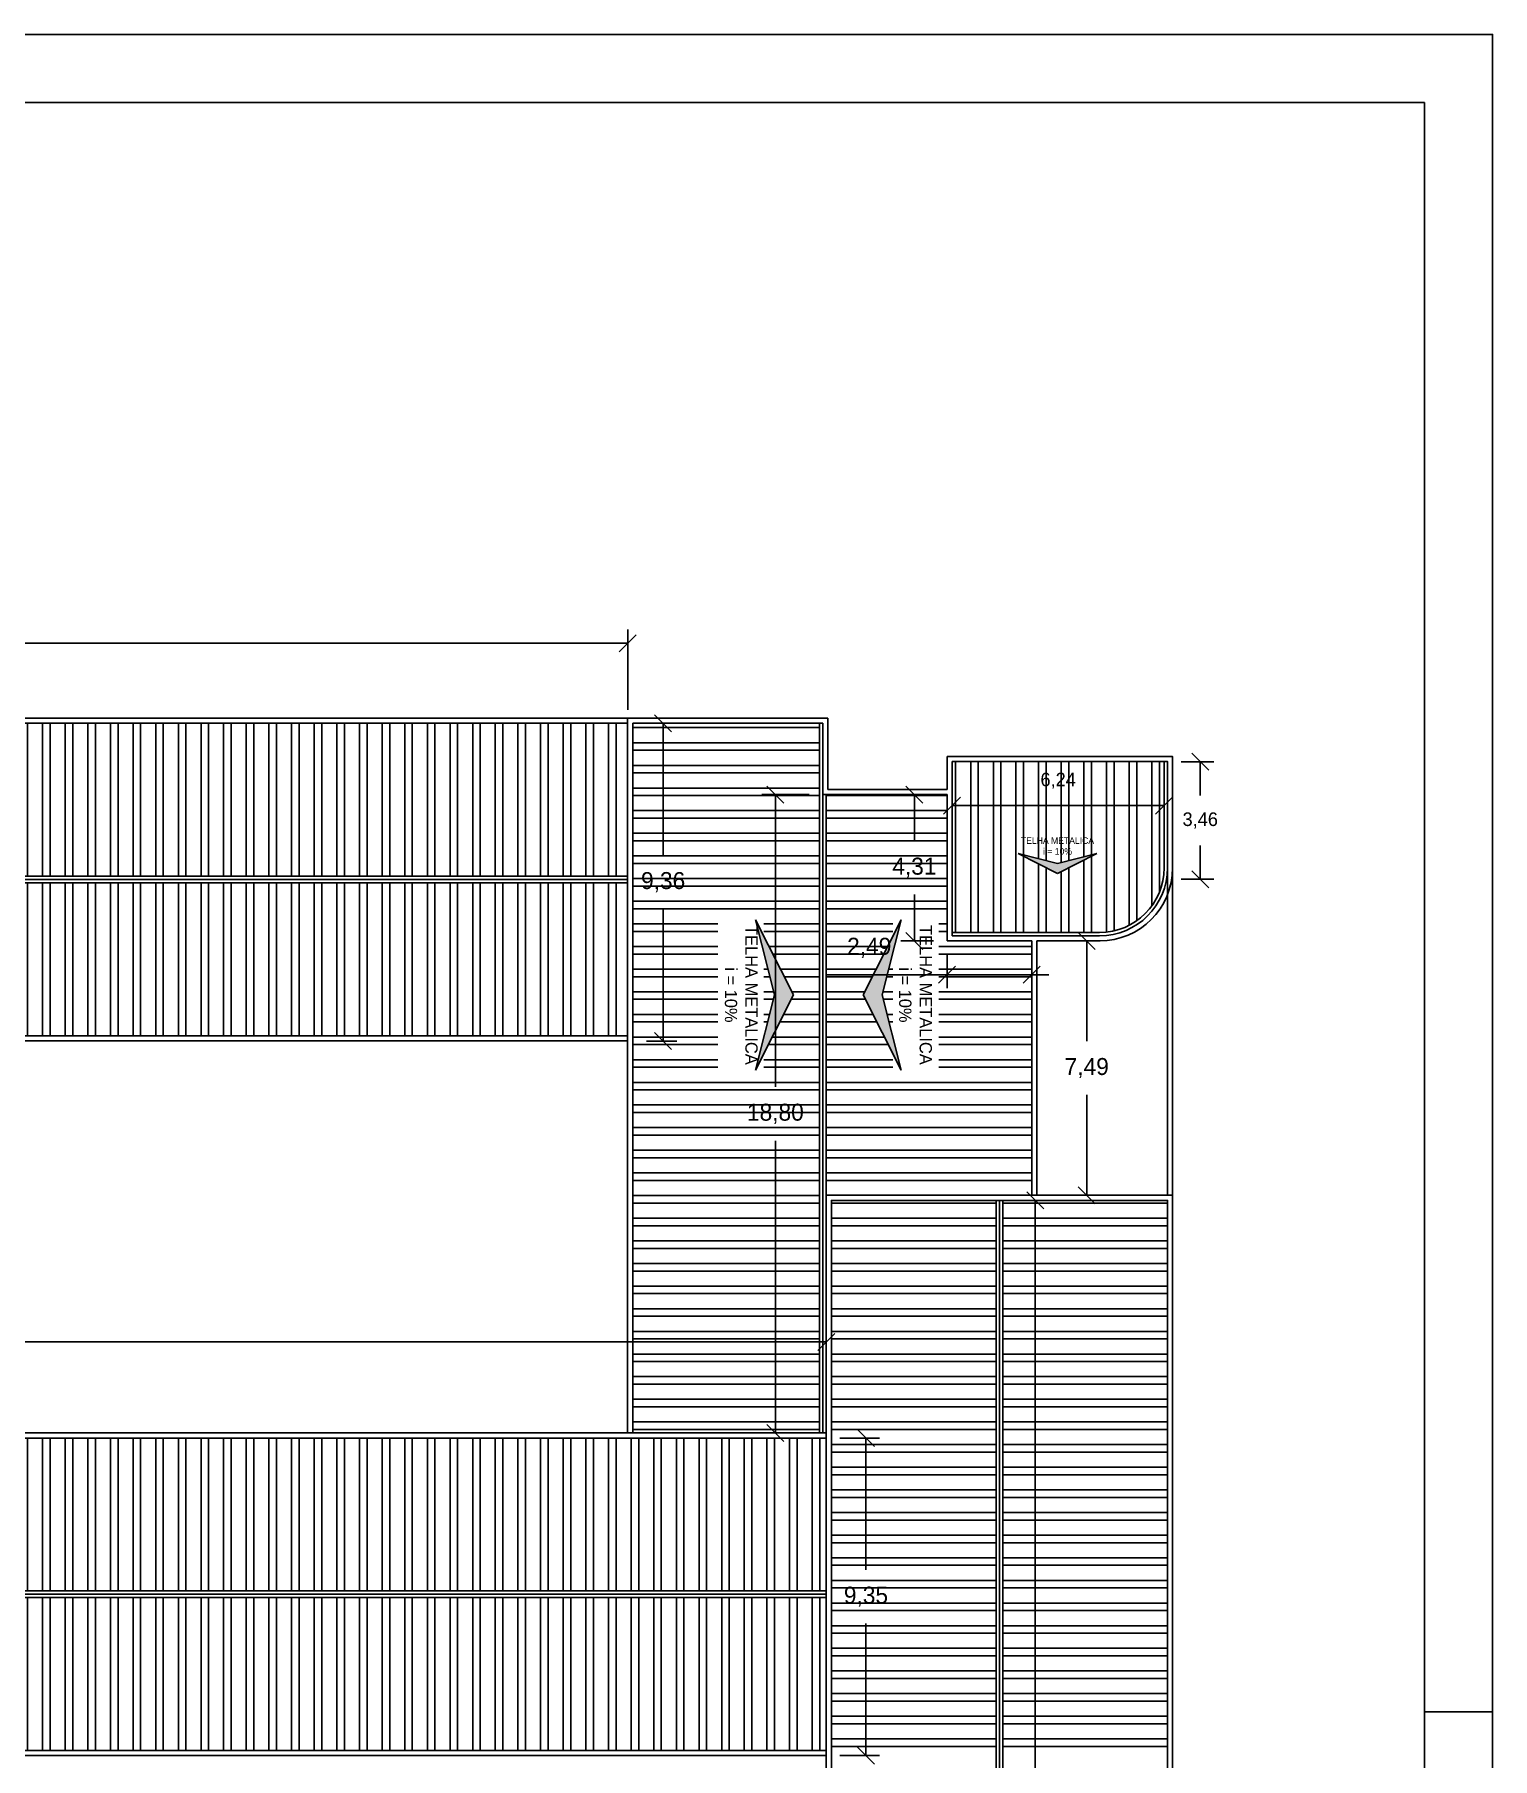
# Model space of a CAD drawing. Header units: inches. Extents: x 1211 to 1586, y 4594 to 4984.
# Drawn here: x 1500.54 to 1522.01, y 4761.88 to 4787.26 of the extents above; entities that cross this region are included whole.
import ezdxf

# ---------------------------------------------------------------- set-up
doc = ezdxf.new("R2010")
doc.units = ezdxf.units.IN
doc.header["$MEASUREMENT"] = 0
for name, color, linetype in [('0.4', 8, 'Continuous'), ('02', 2, 'Continuous'), ('1', 1, 'Continuous'), ('S2MARGF', 4, 'Continuous'), ('S2MARGG', 13, 'Continuous')]:
    doc.layers.add(name, color=color, linetype=linetype)
doc.dimstyles.new('cota 1-200', dxfattribs={"dimtxt": 0.25, "dimasz": 0.25, "dimexe": 0.2, "dimexo": 0.2, "dimgap": 0.25, "dimtad": 1, "dimtih": 1, "dimtoh": 1, "dimlfac": 2, "dimzin": 1, "dimtxsty": 'Standard', "dimblk": 'OBLIQUE', "dimcen": 0.5, "dimclrd": 8, "dimclre": 8, "dimclrt": 8, "dimazin": 0, "dimtfac": 1, "dimtmove": 0, "dimatfit": 1, "dimldrblk": 'OBLIQUE', "dimfxl": 1, "dimarcsym": 0})
doc.dimstyles.new('ISO-25 1 200', dxfattribs={"dimtxt": 0.2, "dimasz": 0.25, "dimexe": 0.2, "dimexo": 0.2, "dimgap": 0.25, "dimtad": 1, "dimtih": 1, "dimtoh": 1, "dimlfac": 2, "dimzin": 1, "dimtxsty": 'Standard', "dimblk": 'OBLIQUE', "dimcen": 2, "dimclrd": 8, "dimclre": 8, "dimclrt": 8, "dimazin": 0, "dimtfac": 1, "dimtmove": 0, "dimatfit": 1, "dimldrblk": 'OBLIQUE', "dimfxl": 1, "dimarcsym": 0})

# ---------------------------------------------------------------- blocks, each defined once
blk = doc.blocks.new('_OBLIQUE')
at = {"color": 0, "linetype": 'ByBlock'}
blk.add_line((-0.5, -0.5), (0.5, 0.5), dxfattribs=at)
blk = doc.blocks.new('*D241')
at = {"color": 8, "lineweight": -2, "transparency": 16777216}
for p, q in [((1511.949, 4776.07), (1511.249, 4776.07)), ((1511.449, 4776.07), (1511.449, 4771.766)), ((1511.449, 4766.67), (1511.449, 4770.974)), ((1511.999, 4766.67), (1511.249, 4766.67))]:
    blk.add_line(p, q, dxfattribs=at)
at = {"layer": 'Defpoints', "color": 0, "transparency": 16777216}
for p in [(1512.149, 4776.07), (1511.449, 4766.67), (1512.199, 4766.67)]:
    blk.add_point(p, dxfattribs=at)
at = {"color": 8, "lineweight": -2, "transparency": 16777216, "xscale": 0.25, "yscale": 0.25, "zscale": 0.25}
for p, rotation in [((1511.449, 4776.07), 90), ((1511.449, 4766.67), 270)]:
    blk.add_blockref('_OBLIQUE', p, dxfattribs=dict(at, rotation=rotation))
at = {"color": 8, "transparency": 16777216, "insert": (1511.449, 4771.37), "char_height": 0.25, "attachment_point": 5}
blk.add_mtext('18,80', dxfattribs=at)
blk = doc.blocks.new('*D242')
at = {"color": 8, "lineweight": -2, "transparency": 16777216}
for p, q in [((1514.949, 4770.095), (1515.476, 4770.095)), ((1515.276, 4770.095), (1515.276, 4761.116)), ((1515.276, 4751.345), (1515.276, 4760.324)), ((1514.949, 4751.345), (1515.476, 4751.345))]:
    blk.add_line(p, q, dxfattribs=at)
at = {"layer": 'Defpoints', "color": 0, "transparency": 16777216}
for p in [(1514.749, 4770.095), (1514.749, 4751.345), (1515.276, 4751.345)]:
    blk.add_point(p, dxfattribs=at)
at = {"color": 8, "lineweight": -2, "transparency": 16777216, "xscale": 0.25, "yscale": 0.25, "zscale": 0.25}
for p, rotation in [((1515.276, 4770.095), 90), ((1515.276, 4751.345), 270)]:
    blk.add_blockref('_OBLIQUE', p, dxfattribs=dict(at, rotation=rotation))
at = {"color": 8, "transparency": 16777216, "insert": (1515.276, 4760.72), "char_height": 0.25, "attachment_point": 5}
blk.add_mtext('37,50', dxfattribs=at)
blk = doc.blocks.new('*D243')
at = {"color": 8, "lineweight": -2, "transparency": 16777216}
for p, q in [((1485.774, 4764.495), (1485.774, 4768.211)), ((1512.199, 4768.011), (1485.774, 4768.011)), ((1512.199, 4764.495), (1512.199, 4768.211))]:
    blk.add_line(p, q, dxfattribs=at)
at = {"layer": 'Defpoints', "color": 0, "transparency": 16777216}
for p in [(1485.774, 4768.011), (1485.774, 4764.295), (1512.199, 4764.295)]:
    blk.add_point(p, dxfattribs=at)
at = {"color": 8, "lineweight": -2, "transparency": 16777216, "xscale": 0.25, "yscale": 0.25, "zscale": 0.25, "rotation": 180}
blk.add_blockref('_OBLIQUE', (1485.774, 4768.011), dxfattribs=at)
at = {"color": 8, "lineweight": -2, "transparency": 16777216, "xscale": 0.25, "yscale": 0.25, "zscale": 0.25}
blk.add_blockref('_OBLIQUE', (1512.199, 4768.011), dxfattribs=at)
at = {"color": 8, "transparency": 16777216, "insert": (1498.986, 4768.407), "char_height": 0.25, "attachment_point": 5}
blk.add_mtext('52,85', dxfattribs=at)
blk = doc.blocks.new('*D245')
at = {"color": 8, "lineweight": -2, "transparency": 16777216}
for p, q in [((1509.549, 4777.12), (1509.996, 4777.12)), ((1509.796, 4777.12), (1509.796, 4775.177)), ((1509.796, 4772.441), (1509.796, 4774.385)), ((1509.549, 4772.441), (1509.996, 4772.441))]:
    blk.add_line(p, q, dxfattribs=at)
at = {"layer": 'Defpoints', "color": 0, "transparency": 16777216}
for p in [(1509.349, 4777.12), (1509.349, 4772.441), (1509.796, 4772.441)]:
    blk.add_point(p, dxfattribs=at)
at = {"color": 8, "lineweight": -2, "transparency": 16777216, "xscale": 0.25, "yscale": 0.25, "zscale": 0.25}
for p, rotation in [((1509.796, 4777.12), 90), ((1509.796, 4772.441), 270)]:
    blk.add_blockref('_OBLIQUE', p, dxfattribs=dict(at, rotation=rotation))
at = {"color": 8, "transparency": 16777216, "insert": (1509.796, 4774.781), "char_height": 0.25, "attachment_point": 5}
blk.add_mtext('9,36', dxfattribs=at)
blk = doc.blocks.new('*D246')
at = {"color": 8, "lineweight": -2, "transparency": 16777216}
for p, q in [((1515.424, 4773.915), (1516.234, 4773.915)), ((1516.034, 4773.915), (1516.034, 4772.438)), ((1516.034, 4770.17), (1516.034, 4771.647)), ((1515.424, 4770.17), (1516.234, 4770.17))]:
    blk.add_line(p, q, dxfattribs=at)
at = {"layer": 'Defpoints', "color": 0, "transparency": 16777216}
for p in [(1515.224, 4773.915), (1515.224, 4770.17), (1516.034, 4770.17)]:
    blk.add_point(p, dxfattribs=at)
at = {"color": 8, "lineweight": -2, "transparency": 16777216, "xscale": 0.25, "yscale": 0.25, "zscale": 0.25}
for p, rotation in [((1516.034, 4773.915), 90), ((1516.034, 4770.17), 270)]:
    blk.add_blockref('_OBLIQUE', p, dxfattribs=dict(at, rotation=rotation))
at = {"color": 8, "transparency": 16777216, "insert": (1516.034, 4772.043), "char_height": 0.25, "attachment_point": 5}
blk.add_mtext('7,49', dxfattribs=at)
blk = doc.blocks.new('*D247')
at = {"color": 8, "lineweight": -2, "transparency": 16777216}
for p, q in [((1513.777, 4776.07), (1513.296, 4776.07)), ((1513.496, 4776.07), (1513.496, 4775.388)), ((1513.496, 4773.915), (1513.496, 4774.597)), ((1513.777, 4773.915), (1513.296, 4773.915))]:
    blk.add_line(p, q, dxfattribs=at)
at = {"layer": 'Defpoints', "color": 0, "transparency": 16777216}
for p in [(1513.977, 4776.07), (1513.496, 4773.915), (1513.977, 4773.915)]:
    blk.add_point(p, dxfattribs=at)
at = {"color": 8, "lineweight": -2, "transparency": 16777216, "xscale": 0.25, "yscale": 0.25, "zscale": 0.25}
for p, rotation in [((1513.496, 4776.07), 90), ((1513.496, 4773.915), 270)]:
    blk.add_blockref('_OBLIQUE', p, dxfattribs=dict(at, rotation=rotation))
at = {"color": 8, "transparency": 16777216, "insert": (1513.496, 4774.993), "char_height": 0.25, "attachment_point": 5}
blk.add_mtext('4,31', dxfattribs=at)
blk = doc.blocks.new('*D248')
at = {"color": 8, "lineweight": -2, "transparency": 16777216}
for p, q in [((1513.977, 4773.715), (1513.977, 4773.218)), ((1515.224, 4773.715), (1515.224, 4773.218)), ((1513.977, 4773.418), (1512.185, 4773.418)), ((1515.224, 4773.418), (1513.977, 4773.418)), ((1515.224, 4773.418), (1515.474, 4773.418))]:
    blk.add_line(p, q, dxfattribs=at)
at = {"layer": 'Defpoints', "color": 0, "transparency": 16777216}
for p in [(1513.977, 4773.915), (1515.224, 4773.915), (1513.977, 4773.418)]:
    blk.add_point(p, dxfattribs=at)
at = {"color": 8, "lineweight": -2, "transparency": 16777216, "xscale": 0.25, "yscale": 0.25, "zscale": 0.25}
blk.add_blockref('_OBLIQUE', (1513.977, 4773.418), dxfattribs=at)
at = {"color": 8, "lineweight": -2, "transparency": 16777216, "xscale": 0.25, "yscale": 0.25, "zscale": 0.25, "rotation": 180}
blk.add_blockref('_OBLIQUE', (1515.224, 4773.418), dxfattribs=at)
at = {"color": 8, "transparency": 16777216, "insert": (1512.831, 4773.814), "char_height": 0.25, "attachment_point": 5}
blk.add_mtext('2,49', dxfattribs=at)
blk = doc.blocks.new('*D249')
at = {"color": 8, "lineweight": -2, "transparency": 16777216}
for p, q in [((1512.399, 4766.595), (1512.983, 4766.595)), ((1512.783, 4766.595), (1512.783, 4764.653)), ((1512.783, 4761.92), (1512.783, 4763.862)), ((1512.399, 4761.92), (1512.983, 4761.92))]:
    blk.add_line(p, q, dxfattribs=at)
at = {"layer": 'Defpoints', "color": 0, "transparency": 16777216}
for p in [(1512.199, 4766.595), (1512.783, 4766.595), (1512.199, 4761.92)]:
    blk.add_point(p, dxfattribs=at)
at = {"color": 8, "lineweight": -2, "transparency": 16777216, "xscale": 0.25, "yscale": 0.25, "zscale": 0.25}
for p, rotation in [((1512.783, 4766.595), 90), ((1512.783, 4761.92), 270)]:
    blk.add_blockref('_OBLIQUE', p, dxfattribs=dict(at, rotation=rotation))
at = {"color": 8, "transparency": 16777216, "insert": (1512.783, 4764.258), "char_height": 0.25, "attachment_point": 5}
blk.add_mtext('9,35', dxfattribs=at)
blk = doc.blocks.new('*D293')
at = {"layer": '02', "color": 8, "lineweight": -2, "transparency": 16777216}
for p, q in [((1485.774, 4777.32), (1485.774, 4778.499)), ((1509.274, 4777.32), (1509.274, 4778.499)), ((1485.774, 4778.299), (1509.274, 4778.299))]:
    blk.add_line(p, q, dxfattribs=at)
at = {"layer": 'Defpoints', "color": 0, "transparency": 16777216}
for p in [(1509.274, 4778.299), (1485.774, 4777.12, 0.002), (1509.274, 4777.12, 0.002)]:
    blk.add_point(p, dxfattribs=at)
at = {"layer": '02', "color": 8, "lineweight": -2, "transparency": 16777216, "xscale": 0.25, "yscale": 0.25, "zscale": 0.25, "rotation": 180}
blk.add_blockref('_OBLIQUE', (1485.774, 4778.299), dxfattribs=at)
at = {"layer": '02', "color": 8, "lineweight": -2, "transparency": 16777216, "xscale": 0.25, "yscale": 0.25, "zscale": 0.25}
blk.add_blockref('_OBLIQUE', (1509.274, 4778.299), dxfattribs=at)
at = {"layer": '02', "color": 8, "transparency": 16777216, "insert": (1497.524, 4778.666), "char_height": 0.2, "attachment_point": 5}
blk.add_mtext('47,00', dxfattribs=at)
blk = doc.blocks.new('*D294')
at = {"layer": '02', "color": 8, "lineweight": -2, "transparency": 16777216}
for p, q in [((1514.052, 4775.908), (1517.174, 4775.908)), ((1514.052, 4775.72), (1514.052, 4775.708)), ((1517.174, 4775.72), (1517.174, 4775.708))]:
    blk.add_line(p, q, dxfattribs=at)
at = {"layer": 'Defpoints', "color": 0, "transparency": 16777216}
for p in [(1514.052, 4775.92, 0.002), (1517.174, 4775.92, 0.002), (1517.174, 4775.908)]:
    blk.add_point(p, dxfattribs=at)
at = {"layer": '02', "color": 8, "lineweight": -2, "transparency": 16777216, "xscale": 0.25, "yscale": 0.25, "zscale": 0.25, "rotation": 180}
blk.add_blockref('_OBLIQUE', (1514.052, 4775.908), dxfattribs=at)
at = {"layer": '02', "color": 8, "lineweight": -2, "transparency": 16777216, "xscale": 0.25, "yscale": 0.25, "zscale": 0.25}
blk.add_blockref('_OBLIQUE', (1517.174, 4775.908), dxfattribs=at)
at = {"layer": '02', "color": 8, "transparency": 16777216, "insert": (1515.613, 4776.274), "char_height": 0.2, "attachment_point": 5}
blk.add_mtext('6,24', dxfattribs=at)
blk = doc.blocks.new('*D295')
at = {"layer": '02', "color": 8, "lineweight": -2, "transparency": 16777216}
for p, q in [((1517.424, 4776.555), (1517.906, 4776.555)), ((1517.706, 4776.555), (1517.706, 4776.056)), ((1517.706, 4774.823), (1517.706, 4775.323)), ((1517.424, 4774.823), (1517.906, 4774.823))]:
    blk.add_line(p, q, dxfattribs=at)
at = {"layer": 'Defpoints', "color": 0, "transparency": 16777216}
for p in [(1517.224, 4776.555, 0.002), (1517.224, 4774.823, 0.002), (1517.706, 4774.823)]:
    blk.add_point(p, dxfattribs=at)
at = {"layer": '02', "color": 8, "lineweight": -2, "transparency": 16777216, "xscale": 0.25, "yscale": 0.25, "zscale": 0.25}
for p, rotation in [((1517.706, 4776.555), 90), ((1517.706, 4774.823), 270)]:
    blk.add_blockref('_OBLIQUE', p, dxfattribs=dict(at, rotation=rotation))
at = {"layer": '02', "color": 8, "transparency": 16777216, "insert": (1517.706, 4775.689), "char_height": 0.2, "attachment_point": 5}
blk.add_mtext('3,46', dxfattribs=at)

msp = doc.modelspace()

# ---------------------------------------------------------------- hatches: boundary and pattern name
at = {"layer": '0.4'}
h = msp.add_hatch(dxfattribs=at)
h.set_pattern_fill('ANSI32,_O', color=256, scale=0.035, angle=45)
h.set_pattern_definition([(90, (1489.9889, 4771.68557), (-0.333375, 3e-17), []), (90, (1490.10002, 4771.7967), (-0.333375, 3e-17), [])])
h.paths.add_polyline_path([(1491.1286, 4772.3452), (1485.6986, 4772.3452), (1485.6986, 4770.8727), (1491.1286, 4770.8727)])
h.paths.add_polyline_path([(1490.2461, 4758.0202), (1488.7736, 4758.0202), (1488.7736, 4755.9702), (1490.2461, 4755.9702)])
h.paths.add_polyline_path([(1509.2736, 4777.1202), (1485.7736, 4777.1202), (1485.7736, 4774.8702), (1509.2736, 4774.8702)])
h.paths.add_polyline_path([(1497.878, 4775.7936), (1498.9861, 4775.5134), (1500.0942, 4775.7936), (1498.9861, 4775.2332)], flags=16)
h.paths.add_polyline_path([(1509.2736, 4774.7702), (1485.7736, 4774.7702), (1485.7736, 4772.5202), (1509.2736, 4772.5202)])
h.paths.add_polyline_path([(1497.878, 4773.6468), (1498.9861, 4774.2071), (1500.0942, 4773.6468), (1498.9861, 4773.9269)], flags=16)
h.paths.add_polyline_path([(1512.1986, 4766.5952), (1485.7736, 4766.5952), (1485.7736, 4764.3452), (1512.1986, 4764.3452)])
h.paths.add_polyline_path([(1500.0942, 4765.3686), (1498.9861, 4764.8082), (1497.878, 4765.3686), (1498.9861, 4765.0884)], flags=16)
h.paths.add_polyline_path([(1512.1986, 4764.2452), (1485.7736, 4764.2452), (1485.7736, 4761.9952), (1512.1986, 4761.9952)])
h.paths.add_polyline_path([(1500.0942, 4763.2218), (1498.9861, 4763.5019), (1497.878, 4763.2218), (1498.9861, 4763.7821)], flags=16)
h.paths.add_polyline_path([(1512.1986, 4755.8952), (1485.7736, 4755.8952), (1485.7736, 4753.6702), (1512.1986, 4753.6702)])
h.paths.add_polyline_path([(1500.0942, 4754.6936), (1498.9861, 4754.1332), (1497.878, 4754.6936), (1498.9861, 4754.4134)], flags=16)
h.paths.add_polyline_path([(1512.1986, 4753.5702), (1485.7736, 4753.5702), (1485.7736, 4751.3452), (1512.1986, 4751.3452)])
h.paths.add_polyline_path([(1500.0942, 4752.5468), (1498.9861, 4752.8269), (1497.878, 4752.5468), (1498.9861, 4753.1071)], flags=16)
h.paths.add_polyline_path([(1517.1736, 4776.5552), (1514.0516, 4776.5552), (1514.0516, 4774.0402), (1516.2236, 4774.0402, 0.4142136), (1517.1736, 4774.9902)])
h.paths.add_polyline_path([(1515.0234, 4775.2028), (1515.6037, 4775.056), (1516.1841, 4775.2028), (1515.6037, 4774.9093)], flags=16)
h.paths.add_polyline_path([(1497.8635, 4775.6689), (1500.1028, 4775.6689), (1500.1028, 4776.3462), (1497.8635, 4776.3462)], flags=24)
h.paths.add_polyline_path([(1497.8635, 4773.092), (1500.1028, 4773.092), (1500.1028, 4773.7693), (1497.8635, 4773.7693)], flags=24)
h.paths.add_polyline_path([(1497.8635, 4765.2439), (1500.1028, 4765.2439), (1500.1028, 4765.9212), (1497.8635, 4765.9212)], flags=24)
h.paths.add_polyline_path([(1497.8635, 4762.667), (1500.1028, 4762.667), (1500.1028, 4763.3443), (1497.8635, 4763.3443)], flags=24)
h.paths.add_polyline_path([(1497.8635, 4754.5689), (1500.1028, 4754.5689), (1500.1028, 4755.2462), (1497.8635, 4755.2462)], flags=24)
h.paths.add_polyline_path([(1497.8635, 4751.992), (1500.1028, 4751.992), (1500.1028, 4752.6693), (1497.8635, 4752.6693)], flags=24)
h.paths.add_polyline_path([(1515.0158, 4775.1375), (1516.1886, 4775.1375), (1516.1886, 4775.4922), (1515.0158, 4775.4922)], flags=24)
h.paths.add_polyline_path([(1489.002, 4756.6638), (1490.1216, 4756.6638), (1490.1216, 4757.0025), (1489.002, 4757.0025)], flags=24)
h.paths.add_polyline_path([(1487.7747, 4771.3983), (1488.8943, 4771.3983), (1488.8943, 4771.7369), (1487.7747, 4771.7369)], flags=24)
at = {"layer": '1'}
for points in [[(1515.6037, 4775.056), (1516.1841, 4775.2028), (1515.6037, 4774.9093), (1515.0234, 4775.2028)], [(1511.435, 4773.1202), (1511.1548, 4772.0121), (1511.7152, 4773.1202), (1511.1548, 4774.2283)], [(1513.0215, 4773.1202), (1513.3016, 4772.0121), (1512.7413, 4773.1202), (1513.3016, 4774.2283)]]:
    msp.add_hatch(color=256, dxfattribs=at).paths.add_polyline_path(points)

# ---------------------------------------------------------------- linework, layer by layer
at = {"layer": '0.4', "linetype": 'Continuous'}
for p, q in [((1509.3486, 4777.0559, 0.0022), (1512.0986, 4777.0559, 0.0022)), ((1509.3486, 4776.8337, 0.0022), (1512.0986, 4776.8337, 0.0022)), ((1509.3486, 4776.7226, 0.0022), (1512.0986, 4776.7226, 0.0022)), ((1509.3486, 4776.5003, 0.0022), (1512.0986, 4776.5003, 0.0022)), ((1509.3486, 4776.3892, 0.0022), (1512.0986, 4776.3892, 0.0022)), ((1509.3486, 4776.1669, 0.0022), (1512.0986, 4776.1669, 0.0022)), ((1509.3486, 4776.0558, 0.0022), (1512.0986, 4776.0558, 0.0022)), ((1512.1986, 4776.0558, 0.0022), (1513.9765, 4776.0558, 0.0022)), ((1509.3486, 4775.8336, 0.0022), (1512.0986, 4775.8336, 0.0022)), ((1509.3486, 4775.7224, 0.0022), (1512.0986, 4775.7224, 0.0022)), ((1512.1986, 4775.8336, 0.0022), (1513.9765, 4775.8336, 0.0022)), ((1512.1986, 4775.7224, 0.0022), (1513.9765, 4775.7224, 0.0022)), ((1509.3486, 4775.5002, 0.0022), (1512.0986, 4775.5002, 0.0022)), ((1509.3486, 4775.3891, 0.0022), (1512.0986, 4775.3891, 0.0022)), ((1512.1986, 4775.5002, 0.0022), (1513.9765, 4775.5002, 0.0022)), ((1512.1986, 4775.3891, 0.0022), (1513.9765, 4775.3891, 0.0022)), ((1509.3486, 4775.1668, 0.0022), (1512.0986, 4775.1668, 0.0022)), ((1512.1986, 4775.1668, 0.0022), (1513.9765, 4775.1668, 0.0022)), ((1509.3486, 4775.0557, 0.0022), (1512.0986, 4775.0557, 0.0022)), ((1509.3486, 4774.8334, 0.0022), (1512.0986, 4774.8334, 0.0022)), ((1512.1986, 4775.0557, 0.0022), (1513.9765, 4775.0557, 0.0022)), ((1512.1986, 4774.8334, 0.0022), (1513.9765, 4774.8334, 0.0022)), ((1509.3486, 4774.7223, 0.0022), (1512.0986, 4774.7223, 0.0022)), ((1512.1986, 4774.7223, 0.0022), (1513.9765, 4774.7223, 0.0022)), ((1509.3486, 4774.5001, 0.0022), (1512.0986, 4774.5001, 0.0022)), ((1509.3486, 4774.3889, 0.0022), (1512.0986, 4774.3889, 0.0022)), ((1512.1986, 4774.5001, 0.0022), (1513.9765, 4774.5001, 0.0022)), ((1512.1986, 4774.3889, 0.0022), (1513.9765, 4774.3889, 0.0022)), ((1509.3486, 4774.1667, 0.0022), (1510.6001, 4774.1667, 0.0022)), ((1511.2774, 4774.1667, 0.0022), (1512.0986, 4774.1667, 0.0022)), ((1512.1986, 4774.1667, 0.0022), (1513.177, 4774.1667, 0.0022)), ((1513.8543, 4774.1667, 0.0022), (1513.9765, 4774.1667, 0.0022)), ((1509.3486, 4774.0556, 0.0022), (1510.6001, 4774.0556, 0.0022)), ((1509.3486, 4773.8333, 0.0022), (1510.6001, 4773.8333, 0.0022)), ((1511.2774, 4774.0556, 0.0022), (1512.0986, 4774.0556, 0.0022)), ((1511.3546, 4773.8333, 0.0022), (1512.0986, 4773.8333, 0.0022)), ((1512.1986, 4774.0556, 0.0022), (1513.177, 4774.0556, 0.0022)), ((1512.1986, 4773.8333, 0.0022), (1513.1019, 4773.8333, 0.0022)), ((1513.8543, 4774.0556, 0.0022), (1513.9765, 4774.0556, 0.0022)), ((1513.8543, 4773.8333, 0.0022), (1515.2236, 4773.8333, 0.0022)), ((1509.3486, 4773.7222, 0.0022), (1510.6001, 4773.7222, 0.0022)), ((1511.2774, 4773.7222, 0.0022), (1511.2828, 4773.7222, 0.0022)), ((1511.4108, 4773.7222, 0.0022), (1512.0986, 4773.7222, 0.0022)), ((1512.1986, 4773.7222, 0.0022), (1513.0457, 4773.7222, 0.0022)), ((1513.1737, 4773.7222, 0.0022), (1513.177, 4773.7222, 0.0022)), ((1513.8543, 4773.7222, 0.0022), (1515.2236, 4773.7222, 0.0022)), ((1509.3486, 4773.4999, 0.0022), (1510.6001, 4773.4999, 0.0022)), ((1509.3486, 4773.3888, 0.0022), (1510.6001, 4773.3888, 0.0022)), ((1511.2774, 4773.4999, 0.0022), (1511.339, 4773.4999, 0.0022)), ((1511.2774, 4773.3888, 0.0022), (1511.3671, 4773.3888, 0.0022)), ((1511.5231, 4773.4999, 0.0022), (1512.0986, 4773.4999, 0.0022)), ((1511.5793, 4773.3888, 0.0022), (1512.0986, 4773.3888, 0.0022)), ((1512.1986, 4773.4999, 0.0022), (1512.9333, 4773.4999, 0.0022)), ((1512.1986, 4773.3888, 0.0022), (1512.8771, 4773.3888, 0.0022)), ((1513.0894, 4773.3888, 0.0022), (1513.177, 4773.3888, 0.0022)), ((1513.1175, 4773.4999, 0.0022), (1513.177, 4773.4999, 0.0022)), ((1513.8543, 4773.4999, 0.0022), (1515.2236, 4773.4999, 0.0022)), ((1513.8543, 4773.3888, 0.0022), (1515.2236, 4773.3888, 0.0022)), ((1509.3486, 4773.1666, 0.0022), (1510.6001, 4773.1666, 0.0022)), ((1509.3486, 4773.0554, 0.0022), (1510.6001, 4773.0554, 0.0022)), ((1511.2774, 4773.1666, 0.0022), (1511.4233, 4773.1666, 0.0022)), ((1511.2774, 4773.0554, 0.0022), (1511.4186, 4773.0554, 0.0022)), ((1511.6825, 4773.0554, 0.0022), (1512.0986, 4773.0554, 0.0022)), ((1511.6917, 4773.1666, 0.0022), (1512.0986, 4773.1666, 0.0022)), ((1512.1986, 4773.1666, 0.0022), (1512.7648, 4773.1666, 0.0022)), ((1512.1986, 4773.0554, 0.0022), (1512.774, 4773.0554, 0.0022)), ((1513.0332, 4773.1666, 0.0022), (1513.177, 4773.1666, 0.0022)), ((1513.0378, 4773.0554, 0.0022), (1513.177, 4773.0554, 0.0022)), ((1513.8543, 4773.1666, 0.0022), (1515.2236, 4773.1666, 0.0022)), ((1513.8543, 4773.0554, 0.0022), (1515.2236, 4773.0554, 0.0022)), ((1509.3486, 4772.8332, 0.0022), (1510.6001, 4772.8332, 0.0022)), ((1511.2774, 4772.8332, 0.0022), (1511.3625, 4772.8332, 0.0022)), ((1511.5701, 4772.8332, 0.0022), (1512.0986, 4772.8332, 0.0022)), ((1512.1986, 4772.8332, 0.0022), (1512.8864, 4772.8332, 0.0022)), ((1513.094, 4772.8332, 0.0022), (1513.177, 4772.8332, 0.0022)), ((1513.8543, 4772.8332, 0.0022), (1515.2236, 4772.8332, 0.0022)), ((1509.3486, 4772.7221, 0.0022), (1510.6001, 4772.7221, 0.0022)), ((1511.2774, 4772.7221, 0.0022), (1511.3344, 4772.7221, 0.0022)), ((1511.5139, 4772.7221, 0.0022), (1512.0986, 4772.7221, 0.0022)), ((1512.1986, 4772.7221, 0.0022), (1512.9426, 4772.7221, 0.0022)), ((1513.1221, 4772.7221, 0.0022), (1513.177, 4772.7221, 0.0022)), ((1513.8543, 4772.7221, 0.0022), (1515.2236, 4772.7221, 0.0022)), ((1509.3486, 4772.4998, 0.0022), (1510.6001, 4772.4998, 0.0022)), ((1509.3486, 4772.3887, 0.0022), (1510.6001, 4772.3887, 0.0022)), ((1511.2774, 4772.4998, 0.0022), (1511.2782, 4772.4998, 0.0022)), ((1511.3453, 4772.3887, 0.0022), (1512.0986, 4772.3887, 0.0022)), ((1511.4015, 4772.4998, 0.0022), (1512.0986, 4772.4998, 0.0022)), ((1512.1986, 4772.4998, 0.0022), (1513.055, 4772.4998, 0.0022)), ((1512.1986, 4772.3887, 0.0022), (1513.1112, 4772.3887, 0.0022)), ((1513.8543, 4772.4998, 0.0022), (1515.2236, 4772.4998, 0.0022)), ((1513.8543, 4772.3887, 0.0022), (1515.2236, 4772.3887, 0.0022)), ((1509.3486, 4772.1664, 0.0022), (1510.6001, 4772.1664, 0.0022)), ((1509.3486, 4772.0553, 0.0022), (1510.6001, 4772.0553, 0.0022)), ((1511.2774, 4772.1664, 0.0022), (1512.0986, 4772.1664, 0.0022)), ((1511.2774, 4772.0553, 0.0022), (1512.0986, 4772.0553, 0.0022)), ((1512.1986, 4772.1664, 0.0022), (1513.177, 4772.1664, 0.0022)), ((1512.1986, 4772.0553, 0.0022), (1513.177, 4772.0553, 0.0022)), ((1513.8543, 4772.1664, 0.0022), (1515.2236, 4772.1664, 0.0022)), ((1513.8543, 4772.0553, 0.0022), (1515.2236, 4772.0553, 0.0022)), ((1509.3486, 4771.8331, 0.0022), (1512.0986, 4771.8331, 0.0022)), ((1512.1986, 4771.8331, 0.0022), (1515.2236, 4771.8331, 0.0022)), ((1509.3486, 4771.7219, 0.0022), (1512.0986, 4771.7219, 0.0022)), ((1512.1986, 4771.7219, 0.0022), (1515.2236, 4771.7219, 0.0022)), ((1509.3486, 4771.4997, 0.0022), (1512.0986, 4771.4997, 0.0022)), ((1509.3486, 4771.3886, 0.0022), (1512.0986, 4771.3886, 0.0022)), ((1512.1986, 4771.4997, 0.0022), (1515.2236, 4771.4997, 0.0022)), ((1512.1986, 4771.3886, 0.0022), (1515.2236, 4771.3886, 0.0022)), ((1509.3486, 4771.1663, 0.0022), (1512.0986, 4771.1663, 0.0022)), ((1509.3486, 4771.0552, 0.0022), (1512.0986, 4771.0552, 0.0022)), ((1512.1986, 4771.1663, 0.0022), (1515.2236, 4771.1663, 0.0022)), ((1512.1986, 4771.0552, 0.0022), (1515.2236, 4771.0552, 0.0022)), ((1509.3486, 4770.8329, 0.0022), (1512.0986, 4770.8329, 0.0022)), ((1512.1986, 4770.8329, 0.0022), (1515.2236, 4770.8329, 0.0022)), ((1509.3486, 4770.7218, 0.0022), (1512.0986, 4770.7218, 0.0022)), ((1512.1986, 4770.7218, 0.0022), (1515.2236, 4770.7218, 0.0022)), ((1509.3486, 4770.4996, 0.0022), (1512.0986, 4770.4996, 0.0022)), ((1509.3486, 4770.3884, 0.0022), (1512.0986, 4770.3884, 0.0022)), ((1512.1986, 4770.4996, 0.0022), (1515.2236, 4770.4996, 0.0022)), ((1512.1986, 4770.3884, 0.0022), (1515.2236, 4770.3884, 0.0022)), ((1509.3486, 4770.1662, 0.0022), (1512.0986, 4770.1662, 0.0022)), ((1509.3486, 4770.0551, 0.0022), (1512.0986, 4770.0551, 0.0022)), ((1512.2736, 4770.0551, 0.0022), (1514.6986, 4770.0551, 0.0022)), ((1514.7986, 4770.0551, 0.0022), (1517.2236, 4770.0551, 0.0022)), ((1509.3486, 4769.8328, 0.0022), (1512.0986, 4769.8328, 0.0022)), ((1512.2736, 4769.8328, 0.0022), (1514.6986, 4769.8328, 0.0022)), ((1514.7986, 4769.8328, 0.0022), (1517.2236, 4769.8328, 0.0022)), ((1509.3486, 4769.7217, 0.0022), (1512.0986, 4769.7217, 0.0022)), ((1509.3486, 4769.4994, 0.0022), (1512.0986, 4769.4994, 0.0022)), ((1512.2736, 4769.7217, 0.0022), (1514.6986, 4769.7217, 0.0022)), ((1512.2736, 4769.4994, 0.0022), (1514.6986, 4769.4994, 0.0022)), ((1514.7986, 4769.7217, 0.0022), (1517.2236, 4769.7217, 0.0022)), ((1514.7986, 4769.4994, 0.0022), (1517.2236, 4769.4994, 0.0022)), ((1509.3486, 4769.3883, 0.0022), (1512.0986, 4769.3883, 0.0022)), ((1512.2736, 4769.3883, 0.0022), (1514.6986, 4769.3883, 0.0022)), ((1514.7986, 4769.3883, 0.0022), (1517.2236, 4769.3883, 0.0022)), ((1509.3486, 4769.1661, 0.0022), (1512.0986, 4769.1661, 0.0022)), ((1509.3486, 4769.0549, 0.0022), (1512.0986, 4769.0549, 0.0022)), ((1512.2736, 4769.1661, 0.0022), (1514.6986, 4769.1661, 0.0022)), ((1512.2736, 4769.0549, 0.0022), (1514.6986, 4769.0549, 0.0022)), ((1514.7986, 4769.1661, 0.0022), (1517.2236, 4769.1661, 0.0022)), ((1514.7986, 4769.0549, 0.0022), (1517.2236, 4769.0549, 0.0022)), ((1509.3486, 4768.8327, 0.0022), (1512.0986, 4768.8327, 0.0022)), ((1512.2736, 4768.8327, 0.0022), (1514.6986, 4768.8327, 0.0022)), ((1514.7986, 4768.8327, 0.0022), (1517.2236, 4768.8327, 0.0022)), ((1509.3486, 4768.7216, 0.0022), (1512.0986, 4768.7216, 0.0022)), ((1509.3486, 4768.4993, 0.0022), (1512.0986, 4768.4993, 0.0022)), ((1512.2736, 4768.7216, 0.0022), (1514.6986, 4768.7216, 0.0022)), ((1512.2736, 4768.4993, 0.0022), (1514.6986, 4768.4993, 0.0022)), ((1514.7986, 4768.7216, 0.0022), (1517.2236, 4768.7216, 0.0022)), ((1514.7986, 4768.4993, 0.0022), (1517.2236, 4768.4993, 0.0022)), ((1509.3486, 4768.3882, 0.0022), (1512.0986, 4768.3882, 0.0022)), ((1512.2736, 4768.3882, 0.0022), (1514.6986, 4768.3882, 0.0022)), ((1514.7986, 4768.3882, 0.0022), (1517.2236, 4768.3882, 0.0022)), ((1509.3486, 4768.1659, 0.0022), (1512.0986, 4768.1659, 0.0022)), ((1509.3486, 4768.0548, 0.0022), (1512.0986, 4768.0548, 0.0022)), ((1512.2736, 4768.1659, 0.0022), (1514.6986, 4768.1659, 0.0022)), ((1512.2736, 4768.0548, 0.0022), (1514.6986, 4768.0548, 0.0022)), ((1514.7986, 4768.1659, 0.0022), (1517.2236, 4768.1659, 0.0022)), ((1514.7986, 4768.0548, 0.0022), (1517.2236, 4768.0548, 0.0022)), ((1509.3486, 4767.8326, 0.0022), (1512.0986, 4767.8326, 0.0022)), ((1509.3486, 4767.7214, 0.0022), (1512.0986, 4767.7214, 0.0022)), ((1512.2736, 4767.8326, 0.0022), (1514.6986, 4767.8326, 0.0022)), ((1512.2736, 4767.7214, 0.0022), (1514.6986, 4767.7214, 0.0022)), ((1514.7986, 4767.8326, 0.0022), (1517.2236, 4767.8326, 0.0022)), ((1514.7986, 4767.7214, 0.0022), (1517.2236, 4767.7214, 0.0022)), ((1509.3486, 4767.4992, 0.0022), (1512.0986, 4767.4992, 0.0022)), ((1512.2736, 4767.4992, 0.0022), (1514.6986, 4767.4992, 0.0022)), ((1514.7986, 4767.4992, 0.0022), (1517.2236, 4767.4992, 0.0022)), ((1509.3486, 4767.3881, 0.0022), (1512.0986, 4767.3881, 0.0022)), ((1512.2736, 4767.3881, 0.0022), (1514.6986, 4767.3881, 0.0022)), ((1514.7986, 4767.3881, 0.0022), (1517.2236, 4767.3881, 0.0022)), ((1509.3486, 4767.1658, 0.0022), (1512.0986, 4767.1658, 0.0022)), ((1509.3486, 4767.0547, 0.0022), (1512.0986, 4767.0547, 0.0022)), ((1512.2736, 4767.1658, 0.0022), (1514.6986, 4767.1658, 0.0022)), ((1512.2736, 4767.0547, 0.0022), (1514.6986, 4767.0547, 0.0022)), ((1514.7986, 4767.1658, 0.0022), (1517.2236, 4767.1658, 0.0022)), ((1514.7986, 4767.0547, 0.0022), (1517.2236, 4767.0547, 0.0022)), ((1509.3486, 4766.8324, 0.0022), (1512.0986, 4766.8324, 0.0022)), ((1509.3486, 4766.7213, 0.0022), (1512.0986, 4766.7213, 0.0022)), ((1512.2736, 4766.8324, 0.0022), (1514.6986, 4766.8324, 0.0022)), ((1512.2736, 4766.7213, 0.0022), (1514.6986, 4766.7213, 0.0022)), ((1514.7986, 4766.8324, 0.0022), (1517.2236, 4766.8324, 0.0022)), ((1514.7986, 4766.7213, 0.0022), (1517.2236, 4766.7213, 0.0022)), ((1512.2736, 4766.4991, 0.0022), (1514.6986, 4766.4991, 0.0022)), ((1514.7986, 4766.4991, 0.0022), (1517.2236, 4766.4991, 0.0022)), ((1512.2736, 4766.3879, 0.0022), (1514.6986, 4766.3879, 0.0022)), ((1514.7986, 4766.3879, 0.0022), (1517.2236, 4766.3879, 0.0022)), ((1512.2736, 4766.1657, 0.0022), (1514.6986, 4766.1657, 0.0022)), ((1512.2736, 4766.0546, 0.0022), (1514.6986, 4766.0546, 0.0022)), ((1514.7986, 4766.1657, 0.0022), (1517.2236, 4766.1657, 0.0022)), ((1514.7986, 4766.0546, 0.0022), (1517.2236, 4766.0546, 0.0022)), ((1512.2736, 4765.8323, 0.0022), (1514.6986, 4765.8323, 0.0022)), ((1512.2736, 4765.7212, 0.0022), (1514.6986, 4765.7212, 0.0022)), ((1514.7986, 4765.8323, 0.0022), (1517.2236, 4765.8323, 0.0022)), ((1514.7986, 4765.7212, 0.0022), (1517.2236, 4765.7212, 0.0022)), ((1512.2736, 4765.4989, 0.0022), (1514.6986, 4765.4989, 0.0022)), ((1514.7986, 4765.4989, 0.0022), (1517.2236, 4765.4989, 0.0022)), ((1512.2736, 4765.3878, 0.0022), (1514.6986, 4765.3878, 0.0022)), ((1514.7986, 4765.3878, 0.0022), (1517.2236, 4765.3878, 0.0022)), ((1512.2736, 4765.1656, 0.0022), (1514.6986, 4765.1656, 0.0022)), ((1512.2736, 4765.0544, 0.0022), (1514.6986, 4765.0544, 0.0022)), ((1514.7986, 4765.1656, 0.0022), (1517.2236, 4765.1656, 0.0022)), ((1514.7986, 4765.0544, 0.0022), (1517.2236, 4765.0544, 0.0022)), ((1512.2736, 4764.8322, 0.0022), (1514.6986, 4764.8322, 0.0022)), ((1512.2736, 4764.7211, 0.0022), (1514.6986, 4764.7211, 0.0022)), ((1514.7986, 4764.8322, 0.0022), (1517.2236, 4764.8322, 0.0022)), ((1514.7986, 4764.7211, 0.0022), (1517.2236, 4764.7211, 0.0022)), ((1512.2736, 4764.4988, 0.0022), (1514.6986, 4764.4988, 0.0022)), ((1514.7986, 4764.4988, 0.0022), (1517.2236, 4764.4988, 0.0022)), ((1512.2736, 4764.3877, 0.0022), (1514.6986, 4764.3877, 0.0022)), ((1512.2736, 4764.1654, 0.0022), (1514.6986, 4764.1654, 0.0022)), ((1514.7986, 4764.3877, 0.0022), (1517.2236, 4764.3877, 0.0022)), ((1514.7986, 4764.1654, 0.0022), (1517.2236, 4764.1654, 0.0022)), ((1512.2736, 4764.0543, 0.0022), (1514.6986, 4764.0543, 0.0022)), ((1514.7986, 4764.0543, 0.0022), (1517.2236, 4764.0543, 0.0022)), ((1512.2736, 4763.8321, 0.0022), (1514.6986, 4763.8321, 0.0022)), ((1512.2736, 4763.7209, 0.0022), (1514.6986, 4763.7209, 0.0022)), ((1514.7986, 4763.8321, 0.0022), (1517.2236, 4763.8321, 0.0022)), ((1514.7986, 4763.7209, 0.0022), (1517.2236, 4763.7209, 0.0022)), ((1512.2736, 4763.4987, 0.0022), (1514.6986, 4763.4987, 0.0022)), ((1514.7986, 4763.4987, 0.0022), (1517.2236, 4763.4987, 0.0022)), ((1512.2736, 4763.3876, 0.0022), (1514.6986, 4763.3876, 0.0022)), ((1512.2736, 4763.1653, 0.0022), (1514.6986, 4763.1653, 0.0022)), ((1514.7986, 4763.3876, 0.0022), (1517.2236, 4763.3876, 0.0022)), ((1514.7986, 4763.1653, 0.0022), (1517.2236, 4763.1653, 0.0022)), ((1512.2736, 4763.0542, 0.0022), (1514.6986, 4763.0542, 0.0022)), ((1514.7986, 4763.0542, 0.0022), (1517.2236, 4763.0542, 0.0022)), ((1512.2736, 4762.8319, 0.0022), (1514.6986, 4762.8319, 0.0022)), ((1512.2736, 4762.7208, 0.0022), (1514.6986, 4762.7208, 0.0022)), ((1514.7986, 4762.8319, 0.0022), (1517.2236, 4762.8319, 0.0022)), ((1514.7986, 4762.7208, 0.0022), (1517.2236, 4762.7208, 0.0022)), ((1512.2736, 4762.4986, 0.0022), (1514.6986, 4762.4986, 0.0022)), ((1512.2736, 4762.3874, 0.0022), (1514.6986, 4762.3874, 0.0022)), ((1514.7986, 4762.4986, 0.0022), (1517.2236, 4762.4986, 0.0022)), ((1514.7986, 4762.3874, 0.0022), (1517.2236, 4762.3874, 0.0022)), ((1512.2736, 4762.1652, 0.0022), (1514.6986, 4762.1652, 0.0022)), ((1514.7986, 4762.1652, 0.0022), (1517.2236, 4762.1652, 0.0022)), ((1512.2736, 4762.0541, 0.0022), (1514.6986, 4762.0541, 0.0022)), ((1514.7986, 4762.0541, 0.0022), (1517.2236, 4762.0541, 0.0022))]:
    msp.add_line(p, q, dxfattribs=at)
at = {"layer": '1'}
for p, q in [((1509.2736, 4777.1202, 0.0022), (1485.7736, 4777.1202, 0.0022)), ((1512.2236, 4777.1952, 0.0022), (1509.2736, 4777.1952, 0.0022)), ((1509.2736, 4777.1952, 0.0022), (1509.2736, 4766.6702, 0.0022)), ((1512.1486, 4777.1202, 0.0022), (1509.3486, 4777.1202, 0.0022)), ((1509.3486, 4777.1202, 0.0022), (1509.3486, 4766.6702, 0.0022)), ((1512.0986, 4777.1202, 0.0022), (1512.0986, 4766.6702, 0.0022)), ((1512.1486, 4776.0702, 0.0022), (1512.1486, 4777.1202, 0.0022)), ((1512.2236, 4776.1452, 0.0022), (1512.2236, 4777.1952, 0.0022)), ((1513.9765, 4776.1452, 0.0022), (1513.9765, 4776.6302, 0.0022)), ((1514.0516, 4773.9902, 0.0022), (1514.0516, 4776.5552, 0.0022)), ((1513.9765, 4776.1452, 0.0022), (1512.2236, 4776.1452, 0.0022)), ((1513.9765, 4776.0702, 0.0022), (1512.1486, 4776.0702, 0.0022)), ((1512.1486, 4776.0702, 0.0022), (1512.1486, 4766.6702, 0.0022)), ((1512.1986, 4776.0702, 0.0022), (1512.1986, 4770.1702, 0.0022)), ((1513.9765, 4773.9152, 0.0022), (1513.9765, 4776.0702, 0.0022)), ((1515.6037, 4775.056, 0.0022), (1515.0234, 4775.2028, 0.0022)), ((1515.6037, 4774.9093, 0.0022), (1515.0234, 4775.2028, 0.0022)), ((1516.1841, 4775.2028, 0.0022), (1515.6037, 4775.056, 0.0022)), ((1515.6037, 4774.9093, 0.0022), (1516.1841, 4775.2028, 0.0022)), ((1485.7736, 4774.8702, 0.0022), (1509.2736, 4774.8702, 0.0022)), ((1517.2236, 4774.9902, 0.0022), (1517.2236, 4770.1702, 0.0022)), ((1517.2986, 4774.9902, 0.0022), (1517.2986, 4770.1702, 0.0022)), ((1485.7736, 4774.8202, 0.0022), (1509.2736, 4774.8202, 0.0022)), ((1485.7736, 4774.7702, 0.0022), (1509.2736, 4774.7702, 0.0022)), ((1511.435, 4773.1202, 0.0022), (1511.1548, 4774.2283, 0.0022)), ((1511.7152, 4773.1202, 0.0022), (1511.1548, 4774.2283, 0.0022)), ((1512.7413, 4773.1202, 0.0022), (1513.3016, 4774.2283, 0.0022)), ((1513.0215, 4773.1202, 0.0022), (1513.3016, 4774.2283, 0.0022)), ((1515.2236, 4773.9152, 0.0022), (1513.9765, 4773.9152, 0.0022)), ((1516.2236, 4774.0402, 0.0022), (1514.0516, 4774.0402, 0.0022)), ((1516.2236, 4773.9902, 0.0022), (1514.0516, 4773.9902, 0.0022)), ((1515.2236, 4770.1702, 0.0022), (1515.2236, 4773.9152, 0.0022)), ((1515.2986, 4770.1702, 0.0022), (1515.2986, 4773.9152, 0.0022)), ((1515.2986, 4773.9152, 0.0022), (1516.2236, 4773.9152, 0.0022)), ((1511.1548, 4772.0121, 0.0022), (1511.435, 4773.1202, 0.0022)), ((1511.7152, 4773.1202, 0.0022), (1511.1548, 4772.0121, 0.0022)), ((1512.7413, 4773.1202, 0.0022), (1513.3016, 4772.0121, 0.0022)), ((1513.3016, 4772.0121, 0.0022), (1513.0215, 4773.1202, 0.0022)), ((1485.7736, 4772.5202, 0.0022), (1509.2736, 4772.5202, 0.0022)), ((1512.1986, 4766.6702, 0.0022), (1512.1986, 4770.1702, 0.0022)), ((1512.1986, 4770.1702, 0.0022), (1515.2986, 4770.1702, 0.0022)), ((1514.6986, 4770.0952, 0.0022), (1514.6986, 4751.3452, 0.0022)), ((1514.7486, 4770.0952, 0.0022), (1514.7486, 4751.3452, 0.0022)), ((1514.7986, 4770.0952, 0.0022), (1514.7986, 4751.3452, 0.0022)), ((1512.1986, 4766.5952, 0.0022), (1485.7736, 4766.5952, 0.0022)), ((1509.2736, 4766.6702, 0.0022), (1512.1986, 4766.6702, 0.0022)), ((1485.7736, 4764.3452, 0.0022), (1512.1986, 4764.3452, 0.0022)), ((1485.7736, 4764.2952, 0.0022), (1512.1986, 4764.2952, 0.0022)), ((1485.7736, 4764.2452, 0.0022), (1512.1986, 4764.2452, 0.0022)), ((1485.7736, 4761.9952, 0.0022), (1512.1986, 4761.9952, 0.0022))]:
    msp.add_line(p, q, dxfattribs=at)
at = {"layer": '1', "elevation": 0.0022}
for points in [[(1509.2736, 4777.1952), (1485.6986, 4777.1952), (1485.6986, 4772.4452), (1509.2736, 4772.4452)], [(1512.2736, 4766.6702), (1512.2736, 4751.3452), (1517.2236, 4751.3452), (1517.2236, 4769.4191), (1517.2236, 4770.0952), (1512.2736, 4770.0952)]]:
    msp.add_lwpolyline(points, close=True, dxfattribs=at)
for points in [[(1513.9765, 4776.6302), (1517.2986, 4776.6302), (1517.2986, 4774.9902)], [(1514.0516, 4776.5552), (1517.2236, 4776.5552), (1517.2236, 4774.9902)], [(1517.1736, 4776.5552), (1517.1736, 4774.9902)], [(1512.1986, 4766.6702), (1512.1986, 4751.2702), (1517.2986, 4751.2702), (1517.2986, 4769.4191), (1517.2986, 4770.1702), (1512.1986, 4770.1702), (1512.1986, 4766.6702)], [(1485.7736, 4766.6702), (1485.6986, 4766.6702), (1485.6986, 4761.9202), (1512.1986, 4761.9202), (1512.1986, 4766.6702), (1485.6986, 4766.6702)]]:
    msp.add_lwpolyline(points, dxfattribs=at)
at = {"layer": '1'}
for radius in [1.075, 1, 0.95]:
    msp.add_arc((1516.2236, 4774.9902, 0.0022), radius, 270, 0, dxfattribs=at)
at = {"layer": 'S2MARGF'}
msp.add_line((1521.01, 4762.5632), (1522.01, 4762.5632), dxfattribs=at)
msp.add_lwpolyline([(1416.61, 4703.1632), (1522.01, 4703.1632), (1522.01, 4787.2632), (1416.61, 4787.2632)], close=True, dxfattribs=at)
at = {"layer": 'S2MARGG'}
for p, q in [((1521.01, 4786.2632), (1419.11, 4786.2632)), ((1521.01, 4704.1632), (1521.01, 4786.2632))]:
    msp.add_line(p, q, dxfattribs=at)

# ---------------------------------------------------------------- texts
at = {"layer": '1'}
for insert, char_height, width, attachment_point, rotation in [((1515.6037, 4775.1857, 0.0022), 0.094741, 1.645519, 8, 0), ((1511.1874, 4773.1202, 0.0022), 0.180888, 3.141781, 2, 270), ((1513.2691, 4773.1202, 0.0022), 0.180888, 3.141781, 8, 270)]:
    msp.add_mtext('TELHA METALICA\\Pi = 10%', dxfattribs=dict(at, insert=insert, char_height=char_height, width=width, attachment_point=attachment_point, rotation=rotation))

# ---------------------------------------------------------------- dimensions: what is measured, and where the dimension line sits
for base, p1, p2, picture, middle in [((1509.796, 4772.4414, 0.0022), (1509.3486, 4777.1202, 0.0022), (1509.3486, 4772.4414, 0.0022), '*D245', (1509.796, 4774.7808, 0.0022)), ((1511.4486, 4766.6702, 0.0022), (1512.1486, 4776.0702, 0.0022), (1512.1986, 4766.6702, 0.0022), '*D241', (1511.4486, 4771.3702, 0.0022)), ((1513.4962, 4773.9152, 0.0022), (1513.9765, 4776.0702, 0.0022), (1513.9765, 4773.9152, 0.0022), '*D247', (1513.4962, 4774.9927, 0.0022)), ((1516.0339, 4770.1702, 0.0022), (1515.2236, 4773.9152, 0.0022), (1515.2236, 4770.1702, 0.0022), '*D246', (1516.0339, 4772.0427, 0.0022)), ((1515.2762, 4751.3452, 0.0022), (1514.7486, 4770.0952, 0.0022), (1514.7486, 4751.3452, 0.0022), '*D242', (1515.2762, 4760.7202, 0.0022)), ((1512.7829, 4766.5952, 0.0022), (1512.1986, 4761.9202, 0.0022), (1512.1986, 4766.5952, 0.0022), '*D249', (1512.7829, 4764.2577, 0.0022))]:
    dim = msp.add_linear_dim(base=base, p1=p1, p2=p2, angle=90, dimstyle='cota 1-200')
    dim.commit()
    dim.dimension.update_dxf_attribs({"geometry": picture, "text_midpoint": middle})
for base, p1, p2, picture, middle in [((1513.9765, 4773.4181, 0.0022), (1515.2236, 4773.9152, 0.0022), (1513.9765, 4773.9152, 0.0022), '*D248', (1512.8307, 4773.8139, 0.0022)), ((1485.7736, 4768.011, 0.0022), (1512.1986, 4764.2952, 0.0022), (1485.7736, 4764.2952, 0.0022), '*D243', (1498.9861, 4768.4069, 0.0022))]:
    dim = msp.add_linear_dim(base=base, p1=p1, p2=p2, dimstyle='cota 1-200')
    dim.commit()
    dim.dimension.update_dxf_attribs({"geometry": picture, "text_midpoint": middle})
at = {"layer": '02'}
for base, p1, p2, picture, middle in [((1509.2736, 4778.2991), (1485.7736, 4777.1202, 0.0022), (1509.2736, 4777.1202, 0.0022), '*D293', (1497.5236, 4778.6658)), ((1517.1736, 4775.9075), (1514.0516, 4775.9195, 0.0022), (1517.1736, 4775.9195, 0.0022), '*D294', (1515.6126, 4776.2742))]:
    dim = msp.add_linear_dim(base=base, p1=p1, p2=p2, dimstyle='ISO-25 1 200', dxfattribs=at)
    dim.commit()
    dim.dimension.update_dxf_attribs({"geometry": picture, "text_midpoint": middle})
dim = msp.add_linear_dim(base=(1517.7062, 4774.8233), p1=(1517.2236, 4776.5552, 0.0022), p2=(1517.2236, 4774.8233, 0.0022), angle=90, dimstyle='ISO-25 1 200', dxfattribs=at)
dim.commit()
dim.dimension.update_dxf_attribs({"geometry": '*D295', "text_midpoint": (1517.7062, 4775.6892)})

doc.saveas('drawing.dxf')
